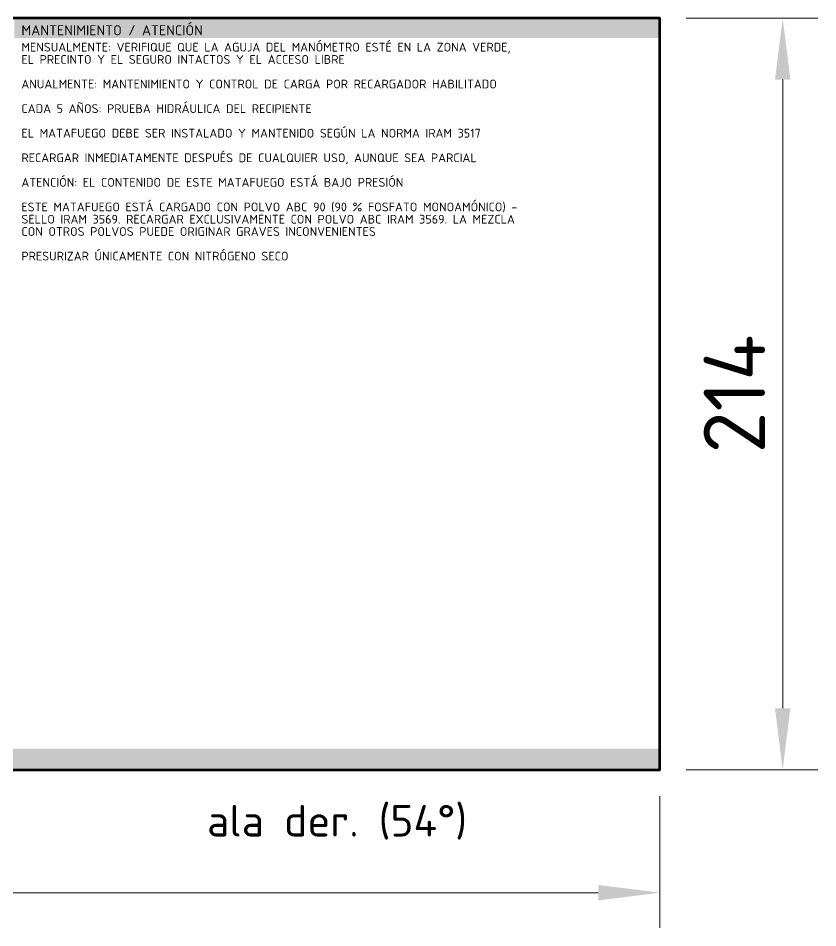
# Model space of a CAD drawing. Header units: millimetres. Extents: x 0 to 2382, y 0 to 420.
# Drawn here: x 1999 to 2044.5, y 268.1 to 319.9 of the extents above; entities that cross this region are included whole.
import ezdxf
from ezdxf.enums import TextEntityAlignment as Align

# ---------------------------------------------------------------- set-up
doc = ezdxf.new("R2010")
doc.units = ezdxf.units.MM
for name, color, linetype, lineweight in [('01-VISIBLE', 7, 'CONTINUOUS', 70), ('04-COTA', 3, 'CONTINUOUS', 18), ('08-FINA', 5, 'CONTINUOUS', 18), ('13-GRAFICA', 30, 'CONTINUOUS', 18)]:
    doc.layers.add(name, color=color, linetype=linetype, lineweight=lineweight)
doc.styles.add('ISO3098', font='isocpeur.ttf')
doc.dimstyles.new('FLAMA-IRAM', dxfattribs={"dimtxt": 3.5, "dimasz": 3.5, "dimexe": 2, "dimexo": 1.5, "dimgap": 1, "dimtad": 1, "dimdec": 1, "dimtxsty": 'ISO3098', "dimblk": 'IRAM_FLECHA', "dimblk1": 'IRAM_FLECHA', "dimblk2": 'IRAM_FLECHA', "dimcen": 2.5, "dimclrd": 256, "dimclre": 256, "dimclrt": 256, "dimazin": 3, "dimtfac": 1, "dimtmove": 0, "dimatfit": 3, "dimlwd": 18, "dimlwe": 18})

# ---------------------------------------------------------------- blocks, each defined once
blk = doc.blocks.new('IRAM_FLECHA')
blk.add_solid([(0, 0), (-1, 0.125), (-1, -0.125)])

msp = doc.modelspace()

# ---------------------------------------------------------------- hatches: boundary and pattern name
at = {"layer": '13-GRAFICA', "true_color": 0xc81e2d}
h = msp.add_hatch(color=7, dxfattribs=at)
h.dxf.hatch_style = 1
h.paths.add_polyline_path([(2035.513, 318.767), (2035.513, 319.902), (1998.757, 319.902), (1998.757, 318.767)])
h = msp.add_hatch(color=7, dxfattribs=at)
h.dxf.hatch_style = 1
h.paths.add_polyline_path([(2035.513, 277.098), (2035.513, 278.298), (1888.487, 278.298), (1888.487, 277.098)])

# ---------------------------------------------------------------- linework, layer by layer
at = {"layer": '01-VISIBLE'}
msp.add_lwpolyline([(1888.487, 277.098), (2035.513, 277.098), (2035.513, 319.902), (1888.487, 319.902)], close=True, dxfattribs=at)

# ---------------------------------------------------------------- texts
at = {"layer": '08-FINA', "style": 'ISO3098'}
msp.add_text('ala der. (54°)', height=1.8, dxfattribs=at).set_placement((2017.135, 275.098), align=Align.TOP_CENTER)
at = {"layer": '13-GRAFICA', "true_color": 0xffffff, "style": 'ISO3098'}
msp.add_text('MANTENIMIENTO / ATENCIÓN', height=0.575, dxfattribs=at).set_placement((1999.157, 319.502), align=Align.TOP_LEFT)
at = {"layer": '13-GRAFICA', "true_color": 0x191919, "style": 'ISO3098'}
for s, p in [('MENSUALMENTE: VERIFIQUE QUE LA AGUJA DEL MANÓMETRO ESTÉ EN LA ZONA VERDE,', (1999.157, 318.502)), ('EL PRECINTO Y EL SEGURO INTACTOS Y EL ACCESO LIBRE', (1999.157, 317.802)), ('ANUALMENTE: MANTENIMIENTO Y CONTROL DE CARGA POR RECARGADOR HABILITADO', (1999.157, 316.402)), ('CADA 5 AÑOS: PRUEBA HIDRÁULICA DEL RECIPIENTE', (1999.157, 315.002)), ('EL MATAFUEGO DEBE SER INSTALADO Y MANTENIDO SEGÚN LA NORMA IRAM 3517', (1999.157, 313.602)), ('RECARGAR INMEDIATAMENTE DESPUÉS DE CUALQUIER USO, AUNQUE SEA PARCIAL', (1999.157, 312.202)), ('ATENCIÓN: EL CONTENIDO DE ESTE MATAFUEGO ESTÁ BAJO PRESIÓN', (1999.157, 310.802)), ('ESTE MATAFUEGO ESTÁ CARGADO CON POLVO ABC 90 (90 % FOSFATO MONOAMÓNICO) -', (1999.157, 309.402)), ('SELLO IRAM 3569. RECARGAR EXCLUSIVAMENTE CON POLVO ABC IRAM 3569. LA MEZCLA', (1999.157, 308.702)), ('CON OTROS POLVOS PUEDE ORIGINAR GRAVES INCONVENIENTES', (1999.157, 308.002)), ('PRESURIZAR ÚNICAMENTE CON NITRÓGENO SECO', (1999.157, 306.602))]:
    msp.add_text(s, height=0.5, dxfattribs=at).set_placement(p, align=Align.TOP_LEFT)

# ---------------------------------------------------------------- dimensions: what is measured, and where the dimension line sits
at = {"layer": '04-COTA'}
msp.add_linear_dim(base=(2042.513, 277.098), p1=(2035.513, 277.098), p2=(2035.513, 319.902), angle=90, dimstyle='FLAMA-IRAM', override={"dimlfac": 5}, dxfattribs=at).render()
msp.add_linear_dim(base=(1888.487, 270.098), p1=(1888.487, 277.098), p2=(2035.513, 277.098), dimstyle='FLAMA-IRAM', override={"dimlfac": 5}, dxfattribs=at).render()

doc.saveas('drawing.dxf')
